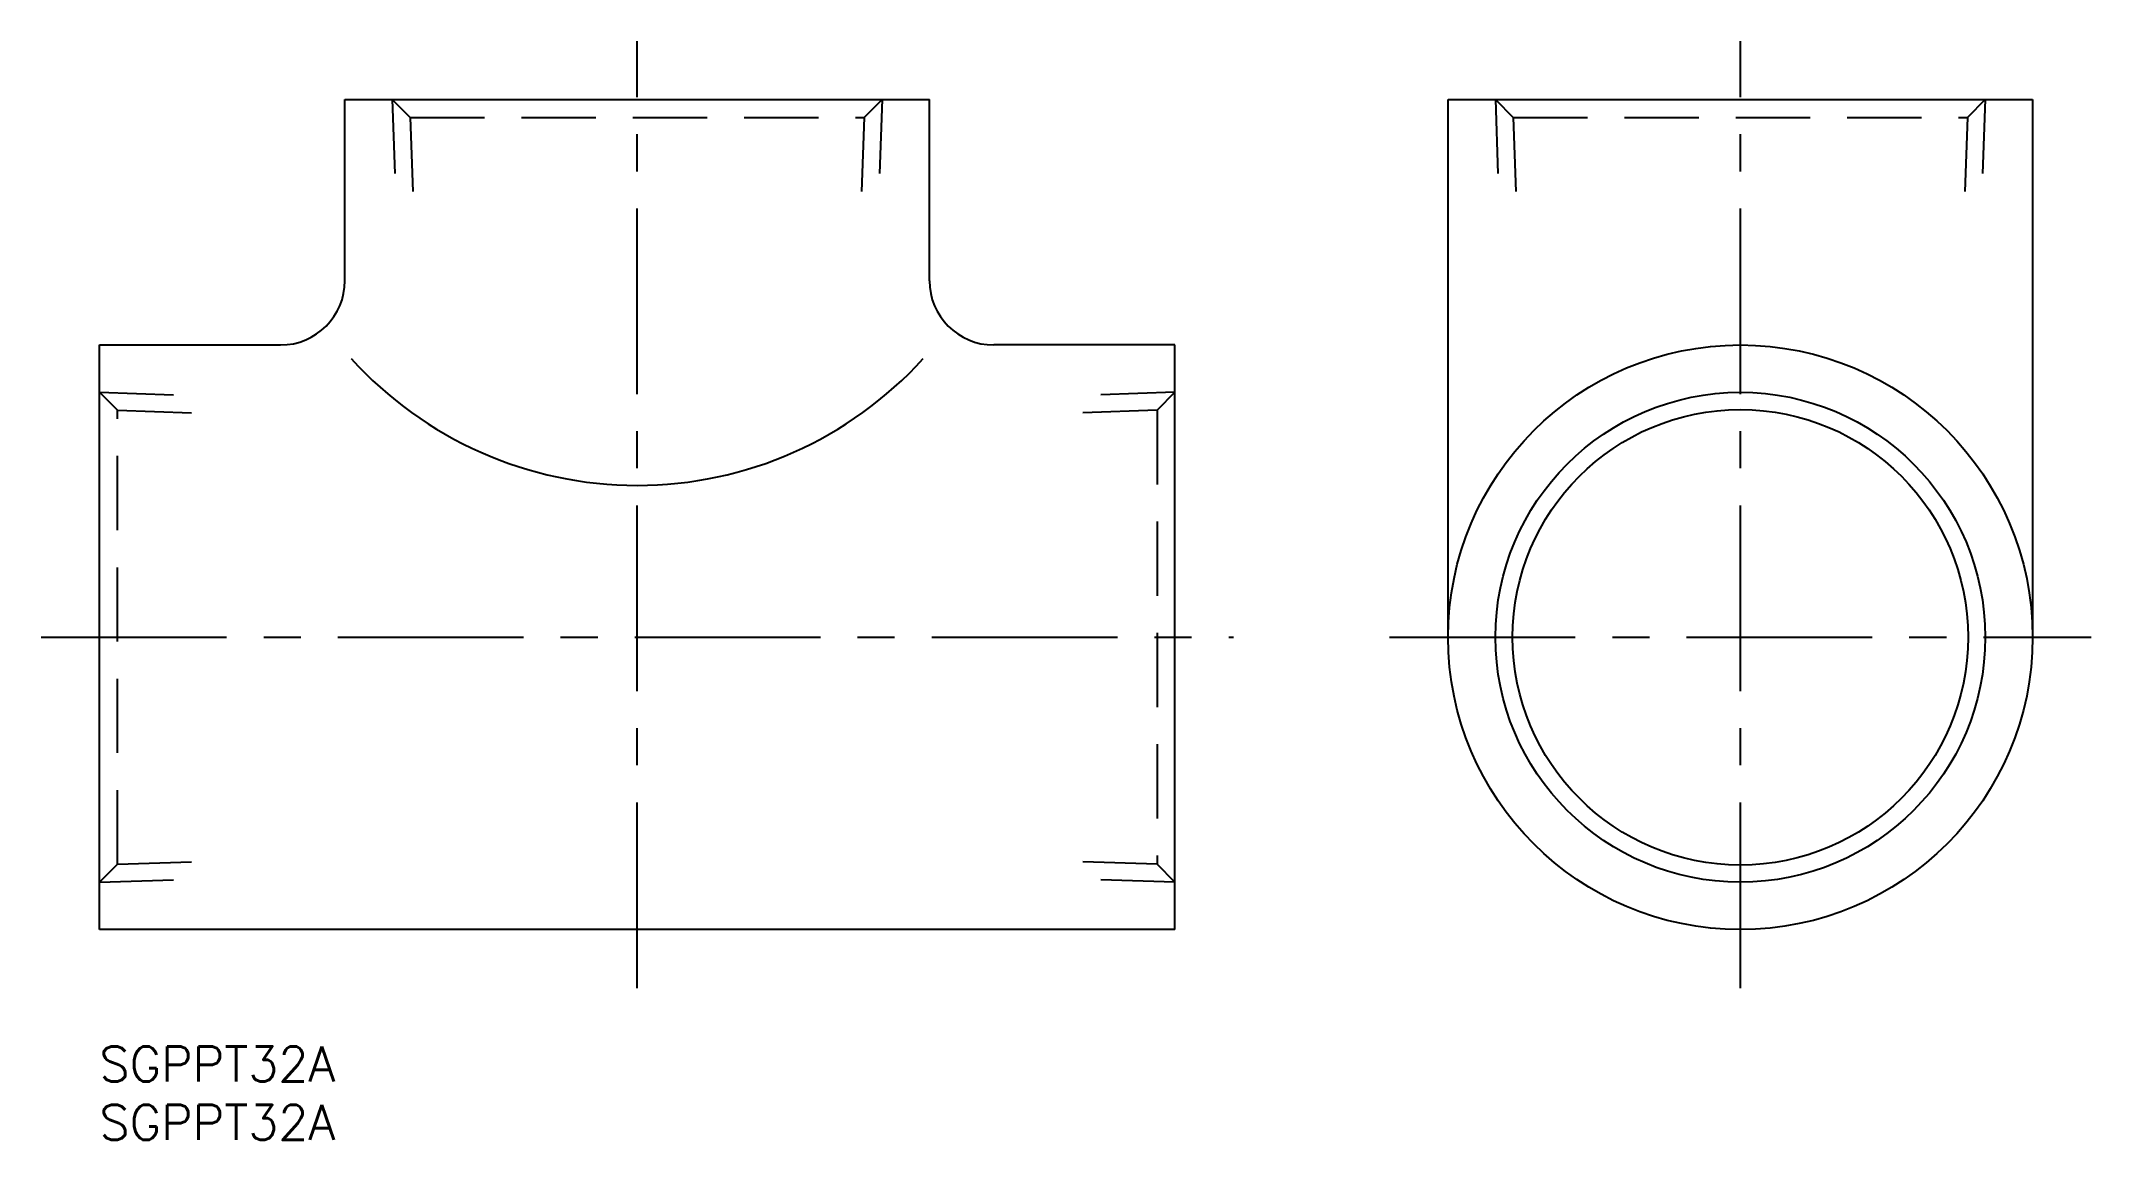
# Model space of a CAD drawing. Extents: x -5 to 170, y -8 to 86.
import ezdxf

# ---------------------------------------------------------------- set-up
doc = ezdxf.new("R2010")
doc.units = 0
doc.header["$LTSCALE"] = 0.5
doc.linetypes.add('CENTER', pattern=[50.8, 31.75, -6.35, 6.35, -6.35])
doc.linetypes.add('DASHED', pattern=[19.05, 12.7, -6.35])
for name, color, linetype in [('MSM_CENTER', 1, 'CENTER'), ('MSM_CONTINUOUS', 7, 'CONTINUOUS'), ('MSM_DASHED', 4, 'DASHED'), ('MSM_NARROW', 5, 'CONTINUOUS'), ('MSM_PART_NUMBER', 7, 'CONTINUOUS')]:
    doc.layers.add(name, color=color, linetype=linetype)
doc.styles.get("Standard").update_dxf_attribs({"font": 'txt.shx', "height": 3, "bigfont": 'bigfont.shx'})

# ---------------------------------------------------------------- blocks, each defined once
blk = doc.blocks.new('*U8')
at = {"layer": 'MSM_PART_NUMBER'}
blk.add_text('SGPPT32A', height=3, dxfattribs=at).set_placement((0, -3))
blk = doc.blocks.new('*U9')
at = {"layer": 'MSM_PART_NUMBER'}
blk.add_text('SGPPT32A', height=3, dxfattribs=at).set_placement((0, -8))

msp = doc.modelspace()

# ---------------------------------------------------------------- linework, layer by layer
at = {"layer": 'MSM_CENTER'}
for p, q in [((46, 5), (46, 86)), ((140.37, 5), (140.37, 86)), ((-5, 35), (97, 35)), ((110.37, 35), (170.37, 35))]:
    msp.add_line(p, q, dxfattribs=at)
at = {"layer": 'MSM_CONTINUOUS'}
for p, q in [((21, 81), (71, 81)), ((21, 65.5), (21, 81)), ((71, 65.5), (71, 81)), ((115.37, 81), (165.37, 81)), ((115.37, 35), (115.37, 81)), ((165.37, 81), (165.37, 35)), ((0, 10), (0, 60)), ((0, 60), (15.5, 60)), ((92, 60), (76.5, 60)), ((92, 10), (92, 60)), ((92, 10), (0, 10))]:
    msp.add_line(p, q, dxfattribs=at)
for radius in [25, 19.48]:
    msp.add_circle((140.37, 35), radius, dxfattribs=at)
for centre, radius, start, end in [((15.5, 65.5), 5.5, 270, 0), ((76.5, 65.5), 5.5, 180, 270), ((46, 81), 33.01, 222.1913, 317.8087)]:
    msp.add_arc(centre, radius, start, end, dxfattribs=at)
at = {"layer": 'MSM_DASHED'}
for p, q in [((25.05, 81), (26.58, 79.47)), ((25.05, 81), (25.34, 72.5)), ((66.96, 81), (65.42, 79.47)), ((66.96, 81), (66.66, 72.5)), ((119.41, 81), (120.94, 79.47)), ((119.41, 81), (119.71, 72.5)), ((161.32, 81), (159.79, 79.47)), ((161.32, 81), (161.02, 72.5)), ((26.58, 79.47), (65.42, 79.47)), ((26.58, 79.47), (26.82, 72.5)), ((65.42, 79.47), (65.18, 72.5)), ((120.94, 79.47), (159.79, 79.47)), ((120.94, 79.47), (121.19, 72.5)), ((159.79, 79.47), (159.54, 72.5)), ((0, 55.96), (1.53, 54.42)), ((0, 55.96), (8.5, 55.66)), ((1.53, 15.58), (1.53, 54.42)), ((1.53, 54.42), (8.5, 54.18)), ((92, 55.96), (83.5, 55.66)), ((90.47, 54.42), (83.5, 54.18)), ((92, 55.96), (90.47, 54.42)), ((90.47, 54.42), (90.47, 15.58)), ((1.53, 15.58), (8.5, 15.82)), ((90.47, 15.58), (83.5, 15.82)), ((0, 14.04), (1.53, 15.58)), ((0, 14.04), (8.5, 14.34)), ((92, 14.04), (83.5, 14.34)), ((92, 14.04), (90.47, 15.58))]:
    msp.add_line(p, q, dxfattribs=at)
at = {"layer": 'MSM_NARROW'}
msp.add_circle((140.37, 35), 20.95, dxfattribs=at)

# ---------------------------------------------------------------- block references
at = {"layer": 'MSM_CONTINUOUS'}
for name in ['*U8', '*U9']:
    msp.add_blockref(name, (0, 0), dxfattribs=at)

doc.saveas('drawing.dxf')
